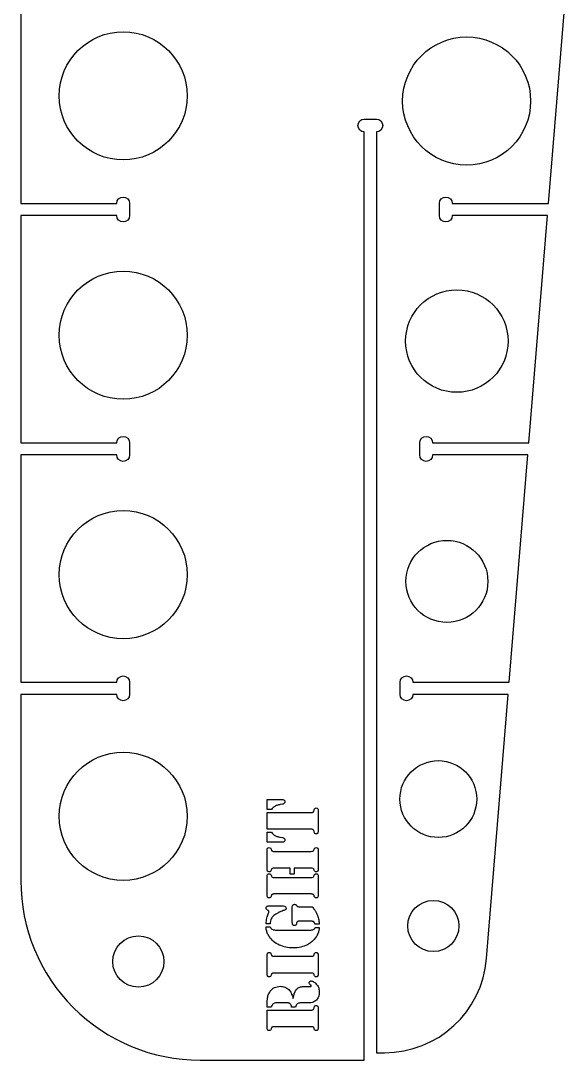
# Model space of a CAD drawing. Header units: inches. Extents: x -96 to 0, y -48 to 0.
# Drawn here: x -14.09 to -8.75, y -34.11 to -23.97 of the extents above; entities that cross this region are included whole.
import ezdxf

# ---------------------------------------------------------------- set-up
doc = ezdxf.new("R2010")
doc.units = ezdxf.units.IN
doc.layers.get('0').update_dxf_attribs({"linetype": 'CONTINUOUS'})

msp = doc.modelspace()

# ---------------------------------------------------------------- linework, layer by layer
for p, q in [((-11.681, -31.667), (-11.681, -31.571)), ((-11.681, -31.571), (-11.531, -31.571)), ((-11.53, -31.616), (-11.552, -31.619)), ((-11.637, -31.667), (-11.681, -31.667)), ((-11.681, -31.86), (-11.681, -31.698)), ((-11.681, -31.698), (-11.251, -31.698)), ((-11.181, -31.685), (-11.181, -31.873)), ((-11.251, -31.86), (-11.681, -31.86)), ((-11.681, -31.986), (-11.681, -31.89)), ((-11.681, -31.89), (-11.637, -31.89)), ((-11.552, -31.938), (-11.53, -31.942)), ((-11.531, -31.986), (-11.681, -31.986)), ((-11.681, -32.249), (-11.681, -32.066)), ((-11.614, -32.076), (-11.249, -32.076)), ((-11.225, -32.065), (-11.221, -32.054)), ((-11.181, -32.066), (-11.181, -32.25)), ((-11.639, -32.25), (-11.642, -32.261)), ((-11.455, -32.239), (-11.614, -32.239)), ((-11.455, -32.299), (-11.455, -32.239)), ((-11.418, -32.239), (-11.418, -32.299)), ((-11.249, -32.239), (-11.418, -32.239)), ((-11.221, -32.261), (-11.225, -32.25)), ((-11.681, -32.502), (-11.681, -32.32)), ((-11.642, -32.308), (-11.639, -32.319)), ((-11.614, -32.33), (-11.248, -32.33)), ((-11.418, -32.299), (-11.455, -32.299)), ((-11.224, -32.319), (-11.22, -32.308)), ((-11.181, -32.32), (-11.181, -32.502)), ((-11.248, -32.492), (-11.614, -32.492)), ((-11.666, -32.609), (-11.524, -32.609)), ((-11.435, -32.769), (-11.435, -32.622)), ((-11.367, -32.616), (-11.242, -32.616)), ((-11.258, -32.756), (-11.365, -32.756)), ((-11.651, -32.782), (-11.691, -32.782)), ((-11.691, -32.812), (-11.65, -32.812)), ((-11.599, -32.844), (-11.258, -32.844)), ((-11.171, -32.787), (-11.213, -32.787)), ((-11.213, -32.818), (-11.171, -32.818)), ((-11.681, -33.273), (-11.681, -33.09)), ((-11.614, -33.1), (-11.248, -33.1)), ((-11.181, -33.09), (-11.181, -33.273)), ((-11.248, -33.263), (-11.614, -33.263)), ((-11.337, -33.396), (-11.262, -33.396)), ((-11.491, -33.554), (-11.588, -33.554)), ((-11.276, -33.554), (-11.337, -33.554)), ((-11.681, -33.596), (-11.681, -33.586)), ((-11.64, -33.596), (-11.681, -33.596)), ((-11.681, -33.797), (-11.681, -33.625)), ((-11.681, -33.625), (-11.251, -33.625)), ((-11.402, -33.595), (-11.441, -33.595)), ((-11.181, -33.612), (-11.181, -33.797)), ((-11.248, -33.787), (-11.614, -33.787))]:
    msp.add_line(p, q)
msp.add_lwpolyline([(-14.086, -23.536), (-14.086, -25.754), (-13.149, -25.754, -1), (-13.024, -25.754), (-13.024, -25.872, -1), (-13.149, -25.872), (-14.086, -25.872), (-14.086, -28.09), (-13.149, -28.09, -1), (-13.024, -28.09), (-13.024, -28.208, -1), (-13.149, -28.208), (-14.086, -28.208), (-14.086, -30.426), (-13.149, -30.426, -1), (-13.024, -30.426), (-13.024, -30.544, -1), (-13.149, -30.544), (-14.086, -30.544), (-14.086, -32.363, 0.414214), (-12.336, -34.113), (-10.732, -34.113), (-10.732, -25.056, -1), (-10.732, -24.931), (-10.614, -24.931, -1), (-10.614, -25.056), (-10.614, -34.041), (-10.535, -34.041, 0.390386), (-9.538, -33.123), (-9.326, -30.544), (-10.257, -30.544, -1), (-10.382, -30.544), (-10.382, -30.426, -1), (-10.257, -30.426), (-9.316, -30.426), (-9.134, -28.208), (-10.065, -28.208, -1), (-10.19, -28.208), (-10.19, -28.09, -1), (-10.065, -28.09), (-9.124, -28.09), (-8.942, -25.872), (-9.873, -25.872, -1), (-9.998, -25.872), (-9.998, -25.754, -1), (-9.873, -25.754), (-8.932, -25.754), (-8.75, -23.536)], format="xyb")
for centre, radius in [((-13.086, -24.704), 0.625), ((-9.732, -24.755), 0.625), ((-13.086, -27.04), 0.625), ((-9.828, -27.097), 0.5), ((-13.086, -29.376), 0.625), ((-9.925, -29.442), 0.4), ((-13.086, -31.734), 0.625), ((-10.009, -31.566), 0.375), ((-10.057, -32.804), 0.25), ((-12.938, -33.151), 0.25)]:
    msp.add_circle(centre, radius)
for points, knots in [([(-11.611, -31.64), (-11.616, -31.644), (-11.626, -31.651), (-11.633, -31.662), (-11.637, -31.667)], [0, 0, 0, 0, 0.04625056, 0.09412004, 0.09412004, 0.09412004, 0.09412004]), ([(-11.552, -31.619), (-11.563, -31.621), (-11.584, -31.625), (-11.603, -31.636), (-11.611, -31.64)], [0, 0, 0, 0, 0.0832675, 0.1600418, 0.1600418, 0.1600418, 0.1600418]), ([(-11.531, -31.571), (-11.528, -31.571), (-11.522, -31.571), (-11.516, -31.575), (-11.514, -31.577)], [0, 0, 0, 0, 0.0247228, 0.04720129, 0.04720129, 0.04720129, 0.04720129]), ([(-11.513, -31.608), (-11.516, -31.61), (-11.521, -31.613), (-11.527, -31.615), (-11.53, -31.616)], [0, 0, 0, 0, 0.02222801, 0.04739253, 0.04739253, 0.04739253, 0.04739253]), ([(-11.514, -31.577), (-11.512, -31.579), (-11.508, -31.584), (-11.508, -31.589), (-11.507, -31.592)], [0, 0, 0, 0, 0.02159093, 0.04396689, 0.04396689, 0.04396689, 0.04396689]), ([(-11.507, -31.592), (-11.508, -31.595), (-11.508, -31.601), (-11.512, -31.605), (-11.513, -31.608)], [0, 0, 0, 0, 0.02162596, 0.04243142, 0.04243142, 0.04243142, 0.04243142]), ([(-11.251, -31.698), (-11.246, -31.698), (-11.239, -31.697), (-11.233, -31.694), (-11.23, -31.692)], [0, 0, 0, 0, 0.03136313, 0.05476818, 0.05476818, 0.05476818, 0.05476818]), ([(-11.23, -31.692), (-11.229, -31.691), (-11.227, -31.69), (-11.226, -31.688), (-11.226, -31.687)], [0, 0, 0, 0, 0.01044674, 0.01832552, 0.01832552, 0.01832552, 0.01832552]), ([(-11.226, -31.687), (-11.225, -31.685), (-11.223, -31.679), (-11.222, -31.674), (-11.221, -31.67)], [0, 0, 0, 0, 0.01453757, 0.04435421, 0.04435421, 0.04435421, 0.04435421]), ([(-11.221, -31.67), (-11.219, -31.665), (-11.216, -31.655), (-11.206, -31.653), (-11.201, -31.652)], [0, 0, 0, 0, 0.03798237, 0.07306803, 0.07306803, 0.07306803, 0.07306803]), ([(-11.201, -31.652), (-11.198, -31.653), (-11.191, -31.654), (-11.187, -31.659), (-11.185, -31.662)], [0, 0, 0, 0, 0.0226854, 0.04769396, 0.04769396, 0.04769396, 0.04769396]), ([(-11.185, -31.662), (-11.184, -31.665), (-11.181, -31.672), (-11.181, -31.68), (-11.181, -31.685)], [0, 0, 0, 0, 0.02515983, 0.0610889, 0.0610889, 0.0610889, 0.0610889]), ([(-11.637, -31.89), (-11.633, -31.895), (-11.627, -31.906), (-11.616, -31.913), (-11.611, -31.917)], [0, 0, 0, 0, 0.04824341, 0.09419842, 0.09419842, 0.09419842, 0.09419842]), ([(-11.611, -31.917), (-11.603, -31.921), (-11.584, -31.932), (-11.563, -31.936), (-11.552, -31.938)], [0, 0, 0, 0, 0.0767742, 0.1600416, 0.1600416, 0.1600416, 0.1600416]), ([(-11.53, -31.942), (-11.527, -31.942), (-11.521, -31.944), (-11.516, -31.948), (-11.513, -31.949)], [0, 0, 0, 0, 0.02516452, 0.0473928, 0.0473928, 0.0473928, 0.0473928]), ([(-11.23, -31.866), (-11.233, -31.864), (-11.239, -31.86), (-11.246, -31.86), (-11.251, -31.86)], [0, 0, 0, 0, 0.02340504, 0.05476818, 0.05476818, 0.05476818, 0.05476818]), ([(-11.226, -31.871), (-11.226, -31.87), (-11.227, -31.868), (-11.229, -31.866), (-11.23, -31.866)], [0, 0, 0, 0, 0.00768008, 0.01765842, 0.01765842, 0.01765842, 0.01765842]), ([(-11.221, -31.888), (-11.222, -31.884), (-11.223, -31.878), (-11.225, -31.873), (-11.226, -31.871)], [0, 0, 0, 0, 0.02981663, 0.04435421, 0.04435421, 0.04435421, 0.04435421]), ([(-11.201, -31.905), (-11.206, -31.904), (-11.216, -31.903), (-11.219, -31.893), (-11.221, -31.888)], [0, 0, 0, 0, 0.03508566, 0.07306845, 0.07306845, 0.07306845, 0.07306845]), ([(-11.186, -31.897), (-11.188, -31.899), (-11.192, -31.904), (-11.198, -31.905), (-11.201, -31.905)], [0, 0, 0, 0, 0.02220372, 0.04479899, 0.04479899, 0.04479899, 0.04479899]), ([(-11.181, -31.873), (-11.181, -31.877), (-11.181, -31.886), (-11.185, -31.894), (-11.186, -31.897)], [0, 0, 0, 0, 0.03607376, 0.06366682, 0.06366682, 0.06366682, 0.06366682]), ([(-11.681, -32.066), (-11.681, -32.058), (-11.68, -32.045), (-11.668, -32.041), (-11.662, -32.039)], [0, 0, 0, 0, 0.05371475, 0.09397621, 0.09397621, 0.09397621, 0.09397621]), ([(-11.662, -32.039), (-11.657, -32.04), (-11.648, -32.041), (-11.644, -32.049), (-11.642, -32.054)], [0, 0, 0, 0, 0.03297355, 0.06651973, 0.06651973, 0.06651973, 0.06651973]), ([(-11.514, -31.98), (-11.516, -31.982), (-11.522, -31.986), (-11.528, -31.986), (-11.531, -31.986)], [0, 0, 0, 0, 0.02247849, 0.04720129, 0.04720129, 0.04720129, 0.04720129]), ([(-11.507, -31.965), (-11.508, -31.968), (-11.508, -31.974), (-11.512, -31.978), (-11.514, -31.98)], [0, 0, 0, 0, 0.02237642, 0.04396697, 0.04396697, 0.04396697, 0.04396697]), ([(-11.513, -31.949), (-11.512, -31.952), (-11.508, -31.956), (-11.508, -31.962), (-11.507, -31.965)], [0, 0, 0, 0, 0.0208047, 0.04243112, 0.04243112, 0.04243112, 0.04243112]), ([(-11.221, -32.054), (-11.219, -32.049), (-11.215, -32.041), (-11.205, -32.04), (-11.2, -32.039)], [0, 0, 0, 0, 0.03367578, 0.06731934, 0.06731934, 0.06731934, 0.06731934]), ([(-11.2, -32.039), (-11.195, -32.041), (-11.182, -32.044), (-11.181, -32.058), (-11.181, -32.066)], [0, 0, 0, 0, 0.04089144, 0.09465906, 0.09465906, 0.09465906, 0.09465906]), ([(-11.642, -32.054), (-11.641, -32.057), (-11.64, -32.062), (-11.638, -32.066), (-11.637, -32.068)], [0, 0, 0, 0, 0.02567107, 0.03796262, 0.03796262, 0.03796262, 0.03796262]), ([(-11.637, -32.068), (-11.637, -32.068), (-11.636, -32.07), (-11.634, -32.071), (-11.633, -32.072)], [0, 0, 0, 0, 0.00648977, 0.01526274, 0.01526274, 0.01526274, 0.01526274]), ([(-11.633, -32.072), (-11.631, -32.073), (-11.625, -32.076), (-11.618, -32.076), (-11.614, -32.076)], [0, 0, 0, 0, 0.02104349, 0.04932624, 0.04932624, 0.04932624, 0.04932624]), ([(-11.249, -32.076), (-11.243, -32.076), (-11.233, -32.076), (-11.227, -32.069), (-11.225, -32.065)], [0, 0, 0, 0, 0.04175753, 0.07152774, 0.07152774, 0.07152774, 0.07152774]), ([(-11.662, -32.275), (-11.668, -32.274), (-11.68, -32.27), (-11.681, -32.257), (-11.681, -32.249)], [0, 0, 0, 0, 0.03996413, 0.09164148, 0.09164148, 0.09164148, 0.09164148]), ([(-11.614, -32.239), (-11.62, -32.239), (-11.63, -32.239), (-11.636, -32.247), (-11.639, -32.25)], [0, 0, 0, 0, 0.04194889, 0.07040312, 0.07040312, 0.07040312, 0.07040312]), ([(-11.225, -32.25), (-11.227, -32.247), (-11.233, -32.239), (-11.243, -32.239), (-11.249, -32.239)], [0, 0, 0, 0, 0.02829155, 0.07138864, 0.07138864, 0.07138864, 0.07138864]), ([(-11.181, -32.25), (-11.181, -32.257), (-11.182, -32.27), (-11.195, -32.274), (-11.2, -32.275)], [0, 0, 0, 0, 0.05037787, 0.09078695, 0.09078695, 0.09078695, 0.09078695]), ([(-11.681, -32.32), (-11.681, -32.312), (-11.68, -32.299), (-11.668, -32.295), (-11.662, -32.294)], [0, 0, 0, 0, 0.05099914, 0.09086622, 0.09086622, 0.09086622, 0.09086622]), ([(-11.642, -32.261), (-11.644, -32.265), (-11.648, -32.274), (-11.657, -32.275), (-11.662, -32.275)], [0, 0, 0, 0, 0.03212956, 0.06542311, 0.06542311, 0.06542311, 0.06542311]), ([(-11.662, -32.294), (-11.657, -32.294), (-11.648, -32.296), (-11.644, -32.304), (-11.642, -32.308)], [0, 0, 0, 0, 0.03329361, 0.06542278, 0.06542278, 0.06542278, 0.06542278]), ([(-11.639, -32.319), (-11.636, -32.322), (-11.63, -32.33), (-11.62, -32.33), (-11.614, -32.33)], [0, 0, 0, 0, 0.0284544, 0.07040325, 0.07040325, 0.07040325, 0.07040325]), ([(-11.248, -32.33), (-11.242, -32.33), (-11.232, -32.33), (-11.226, -32.322), (-11.224, -32.319)], [0, 0, 0, 0, 0.04194869, 0.07040335, 0.07040335, 0.07040335, 0.07040335]), ([(-11.2, -32.275), (-11.205, -32.275), (-11.214, -32.274), (-11.219, -32.265), (-11.221, -32.261)], [0, 0, 0, 0, 0.03351784, 0.06604656, 0.06604656, 0.06604656, 0.06604656]), ([(-11.22, -32.308), (-11.218, -32.304), (-11.214, -32.296), (-11.205, -32.294), (-11.2, -32.294)], [0, 0, 0, 0, 0.03212917, 0.06542278, 0.06542278, 0.06542278, 0.06542278]), ([(-11.2, -32.294), (-11.195, -32.295), (-11.182, -32.299), (-11.181, -32.312), (-11.181, -32.32)], [0, 0, 0, 0, 0.03986721, 0.09086611, 0.09086611, 0.09086611, 0.09086611]), ([(-11.676, -32.523), (-11.678, -32.52), (-11.681, -32.513), (-11.681, -32.506), (-11.681, -32.502)], [0, 0, 0, 0, 0.02391415, 0.05373658, 0.05373658, 0.05373658, 0.05373658]), ([(-11.662, -32.53), (-11.665, -32.53), (-11.671, -32.529), (-11.674, -32.525), (-11.676, -32.523)], [0, 0, 0, 0, 0.021079, 0.04150608, 0.04150608, 0.04150608, 0.04150608]), ([(-11.642, -32.515), (-11.644, -32.519), (-11.648, -32.528), (-11.657, -32.529), (-11.662, -32.53)], [0, 0, 0, 0, 0.03354618, 0.06651973, 0.06651973, 0.06651973, 0.06651973]), ([(-11.637, -32.501), (-11.638, -32.503), (-11.64, -32.507), (-11.641, -32.512), (-11.642, -32.515)], [0, 0, 0, 0, 0.01229155, 0.03796262, 0.03796262, 0.03796262, 0.03796262]), ([(-11.633, -32.497), (-11.634, -32.498), (-11.636, -32.499), (-11.637, -32.5), (-11.637, -32.501)], [0, 0, 0, 0, 0.00877267, 0.01526263, 0.01526263, 0.01526263, 0.01526263]), ([(-11.614, -32.492), (-11.618, -32.492), (-11.625, -32.493), (-11.631, -32.496), (-11.633, -32.497)], [0, 0, 0, 0, 0.02828275, 0.04932634, 0.04932634, 0.04932634, 0.04932634]), ([(-11.229, -32.497), (-11.232, -32.496), (-11.237, -32.493), (-11.244, -32.492), (-11.248, -32.492)], [0, 0, 0, 0, 0.02104343, 0.04932635, 0.04932635, 0.04932635, 0.04932635]), ([(-11.225, -32.501), (-11.225, -32.5), (-11.226, -32.499), (-11.228, -32.498), (-11.229, -32.497)], [0, 0, 0, 0, 0.00648977, 0.01526259, 0.01526259, 0.01526259, 0.01526259]), ([(-11.22, -32.515), (-11.221, -32.512), (-11.222, -32.507), (-11.224, -32.503), (-11.225, -32.501)], [0, 0, 0, 0, 0.02567107, 0.03796262, 0.03796262, 0.03796262, 0.03796262]), ([(-11.2, -32.53), (-11.205, -32.529), (-11.214, -32.528), (-11.218, -32.519), (-11.22, -32.515)], [0, 0, 0, 0, 0.03297349, 0.06651971, 0.06651971, 0.06651971, 0.06651971]), ([(-11.186, -32.523), (-11.188, -32.525), (-11.192, -32.529), (-11.197, -32.53), (-11.2, -32.53)], [0, 0, 0, 0, 0.02042724, 0.04150619, 0.04150619, 0.04150619, 0.04150619]), ([(-11.181, -32.502), (-11.181, -32.506), (-11.181, -32.513), (-11.185, -32.52), (-11.186, -32.523)], [0, 0, 0, 0, 0.02982219, 0.05373657, 0.05373657, 0.05373657, 0.05373657]), ([(-11.691, -32.628), (-11.691, -32.625), (-11.691, -32.619), (-11.687, -32.615), (-11.685, -32.614)], [0, 0, 0, 0, 0.0225039, 0.04062383, 0.04062383, 0.04062383, 0.04062383]), ([(-11.682, -32.644), (-11.684, -32.642), (-11.69, -32.638), (-11.691, -32.631), (-11.691, -32.628)], [0, 0, 0, 0, 0.02567679, 0.04942732, 0.04942732, 0.04942732, 0.04942732]), ([(-11.685, -32.614), (-11.683, -32.612), (-11.677, -32.609), (-11.67, -32.609), (-11.666, -32.609)], [0, 0, 0, 0, 0.02079994, 0.04965039, 0.04965039, 0.04965039, 0.04965039]), ([(-11.666, -32.657), (-11.668, -32.656), (-11.673, -32.651), (-11.678, -32.647), (-11.682, -32.644)], [0, 0, 0, 0, 0.01795471, 0.05096305, 0.05096305, 0.05096305, 0.05096305]), ([(-11.663, -32.666), (-11.664, -32.664), (-11.664, -32.661), (-11.665, -32.658), (-11.666, -32.657)], [0, 0, 0, 0, 0.01325715, 0.02423768, 0.02423768, 0.02423768, 0.02423768]), ([(-11.523, -32.654), (-11.531, -32.657), (-11.547, -32.662), (-11.563, -32.67), (-11.571, -32.674)], [0, 0, 0, 0, 0.0596938, 0.1315913, 0.1315913, 0.1315913, 0.1315913]), ([(-11.524, -32.609), (-11.516, -32.61), (-11.501, -32.61), (-11.498, -32.624), (-11.496, -32.63)], [0, 0, 0, 0, 0.05460918, 0.09749853, 0.09749853, 0.09749853, 0.09749853]), ([(-11.502, -32.645), (-11.504, -32.647), (-11.511, -32.651), (-11.519, -32.653), (-11.523, -32.654)], [0, 0, 0, 0, 0.02403483, 0.06011364, 0.06011364, 0.06011364, 0.06011364]), ([(-11.496, -32.63), (-11.496, -32.633), (-11.496, -32.639), (-11.5, -32.643), (-11.502, -32.645)], [0, 0, 0, 0, 0.02294542, 0.04200902, 0.04200902, 0.04200902, 0.04200902]), ([(-11.435, -32.622), (-11.435, -32.618), (-11.435, -32.61), (-11.431, -32.602), (-11.43, -32.599)], [0, 0, 0, 0, 0.03582232, 0.06077311, 0.06077311, 0.06077311, 0.06077311]), ([(-11.43, -32.599), (-11.428, -32.597), (-11.424, -32.593), (-11.417, -32.593), (-11.414, -32.592)], [0, 0, 0, 0, 0.02050639, 0.0454202, 0.0454202, 0.0454202, 0.0454202]), ([(-11.414, -32.592), (-11.412, -32.593), (-11.408, -32.593), (-11.404, -32.594), (-11.402, -32.595)], [0, 0, 0, 0, 0.01625959, 0.03040532, 0.03040532, 0.03040532, 0.03040532]), ([(-11.402, -32.595), (-11.401, -32.596), (-11.397, -32.599), (-11.394, -32.603), (-11.393, -32.605)], [0, 0, 0, 0, 0.01553117, 0.03571036, 0.03571036, 0.03571036, 0.03571036]), ([(-11.393, -32.605), (-11.391, -32.607), (-11.389, -32.611), (-11.385, -32.613), (-11.383, -32.614)], [0, 0, 0, 0, 0.01965585, 0.03385214, 0.03385214, 0.03385214, 0.03385214]), ([(-11.383, -32.614), (-11.381, -32.615), (-11.376, -32.616), (-11.37, -32.616), (-11.367, -32.616)], [0, 0, 0, 0, 0.01619706, 0.04134494, 0.04134494, 0.04134494, 0.04134494]), ([(-11.242, -32.616), (-11.237, -32.622), (-11.226, -32.634), (-11.217, -32.648), (-11.212, -32.655)], [0, 0, 0, 0, 0.0573845, 0.1249669, 0.1249669, 0.1249669, 0.1249669]), ([(-11.212, -32.655), (-11.208, -32.663), (-11.199, -32.678), (-11.192, -32.694), (-11.188, -32.701)], [0, 0, 0, 0, 0.0693427, 0.1318316, 0.1318316, 0.1318316, 0.1318316]), ([(-11.691, -32.782), (-11.689, -32.764), (-11.685, -32.73), (-11.674, -32.698), (-11.669, -32.684)], [0, 0, 0, 0, 0.1397417, 0.2562707, 0.2562707, 0.2562707, 0.2562707]), ([(-11.669, -32.684), (-11.667, -32.68), (-11.665, -32.675), (-11.664, -32.669), (-11.663, -32.666)], [0, 0, 0, 0, 0.02738772, 0.04673696, 0.04673696, 0.04673696, 0.04673696]), ([(-11.641, -32.735), (-11.644, -32.742), (-11.649, -32.757), (-11.65, -32.773), (-11.651, -32.782)], [0, 0, 0, 0, 0.0560134, 0.1214323, 0.1214323, 0.1214323, 0.1214323]), ([(-11.614, -32.702), (-11.62, -32.707), (-11.631, -32.716), (-11.638, -32.729), (-11.641, -32.735)], [0, 0, 0, 0, 0.0571546, 0.1102754, 0.1102754, 0.1102754, 0.1102754]), ([(-11.571, -32.674), (-11.579, -32.679), (-11.594, -32.687), (-11.608, -32.697), (-11.614, -32.702)], [0, 0, 0, 0, 0.0714775, 0.1298696, 0.1298696, 0.1298696, 0.1298696]), ([(-11.365, -32.756), (-11.369, -32.756), (-11.376, -32.756), (-11.383, -32.76), (-11.385, -32.762)], [0, 0, 0, 0, 0.03136325, 0.05476829, 0.05476829, 0.05476829, 0.05476829]), ([(-11.229, -32.762), (-11.233, -32.761), (-11.243, -32.757), (-11.253, -32.756), (-11.258, -32.756)], [0, 0, 0, 0, 0.03487611, 0.07577292, 0.07577292, 0.07577292, 0.07577292]), ([(-11.188, -32.701), (-11.186, -32.708), (-11.181, -32.722), (-11.178, -32.737), (-11.176, -32.745)], [0, 0, 0, 0, 0.0557912, 0.1157059, 0.1157059, 0.1157059, 0.1157059]), ([(-11.176, -32.745), (-11.175, -32.753), (-11.172, -32.767), (-11.171, -32.781), (-11.171, -32.787)], [0, 0, 0, 0, 0.0580493, 0.1082657, 0.1082657, 0.1082657, 0.1082657]), ([(-11.687, -32.846), (-11.688, -32.84), (-11.691, -32.829), (-11.691, -32.818), (-11.691, -32.812)], [0, 0, 0, 0, 0.04015319, 0.08626673, 0.08626673, 0.08626673, 0.08626673]), ([(-11.658, -32.91), (-11.665, -32.9), (-11.677, -32.88), (-11.684, -32.857), (-11.687, -32.846)], [0, 0, 0, 0, 0.0904818, 0.1801539, 0.1801539, 0.1801539, 0.1801539]), ([(-11.65, -32.812), (-11.646, -32.821), (-11.635, -32.842), (-11.612, -32.843), (-11.599, -32.844)], [0, 0, 0, 0, 0.0745848, 0.164859, 0.164859, 0.164859, 0.164859]), ([(-11.429, -32.793), (-11.431, -32.79), (-11.434, -32.782), (-11.434, -32.773), (-11.435, -32.769)], [0, 0, 0, 0, 0.02771386, 0.06379793, 0.06379793, 0.06379793, 0.06379793]), ([(-11.415, -32.801), (-11.418, -32.801), (-11.424, -32.8), (-11.428, -32.795), (-11.429, -32.793)], [0, 0, 0, 0, 0.02202994, 0.04431633, 0.04431633, 0.04431633, 0.04431633]), ([(-11.394, -32.784), (-11.396, -32.789), (-11.4, -32.799), (-11.41, -32.8), (-11.415, -32.801)], [0, 0, 0, 0, 0.03831633, 0.07362262, 0.07362262, 0.07362262, 0.07362262]), ([(-11.39, -32.767), (-11.391, -32.769), (-11.392, -32.774), (-11.393, -32.78), (-11.394, -32.784)], [0, 0, 0, 0, 0.01447414, 0.04412156, 0.04412156, 0.04412156, 0.04412156]), ([(-11.385, -32.762), (-11.387, -32.762), (-11.388, -32.764), (-11.39, -32.766), (-11.39, -32.767)], [0, 0, 0, 0, 0.00997834, 0.01765842, 0.01765842, 0.01765842, 0.01765842]), ([(-11.258, -32.844), (-11.252, -32.844), (-11.242, -32.844), (-11.232, -32.84), (-11.228, -32.839)], [0, 0, 0, 0, 0.04456347, 0.07898999, 0.07898999, 0.07898999, 0.07898999]), ([(-11.219, -32.771), (-11.22, -32.77), (-11.223, -32.766), (-11.227, -32.764), (-11.229, -32.762)], [0, 0, 0, 0, 0.01671869, 0.03484992, 0.03484992, 0.03484992, 0.03484992]), ([(-11.228, -32.839), (-11.225, -32.836), (-11.218, -32.831), (-11.214, -32.823), (-11.213, -32.818)], [0, 0, 0, 0, 0.02799142, 0.06472928, 0.06472928, 0.06472928, 0.06472928]), ([(-11.213, -32.787), (-11.213, -32.784), (-11.215, -32.779), (-11.218, -32.774), (-11.219, -32.771)], [0, 0, 0, 0, 0.02468577, 0.04361825, 0.04361825, 0.04361825, 0.04361825]), ([(-11.173, -32.84), (-11.174, -32.844), (-11.176, -32.852), (-11.179, -32.861), (-11.18, -32.866)], [0, 0, 0, 0, 0.02956172, 0.06821973, 0.06821973, 0.06821973, 0.06821973]), ([(-11.171, -32.818), (-11.171, -32.822), (-11.171, -32.829), (-11.172, -32.836), (-11.173, -32.84)], [0, 0, 0, 0, 0.02851737, 0.05468594, 0.05468594, 0.05468594, 0.05468594]), ([(-11.563, -32.99), (-11.582, -32.98), (-11.62, -32.96), (-11.646, -32.926), (-11.658, -32.91)], [0, 0, 0, 0, 0.1617906, 0.3181379, 0.3181379, 0.3181379, 0.3181379]), ([(-11.221, -32.935), (-11.23, -32.945), (-11.249, -32.965), (-11.273, -32.979), (-11.285, -32.987)], [0, 0, 0, 0, 0.1044698, 0.2108548, 0.2108548, 0.2108548, 0.2108548]), ([(-11.18, -32.866), (-11.185, -32.878), (-11.195, -32.903), (-11.212, -32.925), (-11.221, -32.935)], [0, 0, 0, 0, 0.1022184, 0.2052383, 0.2052383, 0.2052383, 0.2052383]), ([(-11.676, -33.07), (-11.674, -33.068), (-11.671, -33.064), (-11.665, -33.063), (-11.662, -33.063)], [0, 0, 0, 0, 0.02042716, 0.04150611, 0.04150611, 0.04150611, 0.04150611]), ([(-11.662, -33.063), (-11.657, -33.063), (-11.648, -33.065), (-11.644, -33.073), (-11.642, -33.077)], [0, 0, 0, 0, 0.03297355, 0.06651973, 0.06651973, 0.06651973, 0.06651973]), ([(-11.425, -33.018), (-11.45, -33.017), (-11.498, -33.015), (-11.542, -32.998), (-11.563, -32.99)], [0, 0, 0, 0, 0.1878447, 0.3608547, 0.3608547, 0.3608547, 0.3608547]), ([(-11.285, -32.987), (-11.307, -32.996), (-11.351, -33.015), (-11.4, -33.017), (-11.425, -33.018)], [0, 0, 0, 0, 0.1739433, 0.3659292, 0.3659292, 0.3659292, 0.3659292]), ([(-11.22, -33.077), (-11.218, -33.073), (-11.214, -33.065), (-11.205, -33.063), (-11.2, -33.063)], [0, 0, 0, 0, 0.03354615, 0.06651975, 0.06651975, 0.06651975, 0.06651975]), ([(-11.2, -33.063), (-11.197, -33.063), (-11.192, -33.064), (-11.188, -33.068), (-11.186, -33.07)], [0, 0, 0, 0, 0.02107895, 0.04150611, 0.04150611, 0.04150611, 0.04150611]), ([(-11.681, -33.09), (-11.681, -33.086), (-11.681, -33.079), (-11.678, -33.073), (-11.676, -33.07)], [0, 0, 0, 0, 0.02982243, 0.0537368, 0.0537368, 0.0537368, 0.0537368]), ([(-11.642, -33.077), (-11.641, -33.081), (-11.64, -33.085), (-11.638, -33.09), (-11.637, -33.092)], [0, 0, 0, 0, 0.02567107, 0.03796262, 0.03796262, 0.03796262, 0.03796262]), ([(-11.637, -33.092), (-11.637, -33.092), (-11.636, -33.094), (-11.634, -33.095), (-11.633, -33.096)], [0, 0, 0, 0, 0.00648987, 0.01526261, 0.01526261, 0.01526261, 0.01526261]), ([(-11.633, -33.096), (-11.631, -33.097), (-11.625, -33.1), (-11.618, -33.1), (-11.614, -33.1)], [0, 0, 0, 0, 0.02104368, 0.04932641, 0.04932641, 0.04932641, 0.04932641]), ([(-11.248, -33.1), (-11.244, -33.1), (-11.237, -33.1), (-11.232, -33.097), (-11.229, -33.096)], [0, 0, 0, 0, 0.02828267, 0.04932637, 0.04932637, 0.04932637, 0.04932637]), ([(-11.229, -33.096), (-11.228, -33.095), (-11.226, -33.094), (-11.225, -33.092), (-11.225, -33.092)], [0, 0, 0, 0, 0.00877267, 0.01526263, 0.01526263, 0.01526263, 0.01526263]), ([(-11.225, -33.092), (-11.224, -33.09), (-11.222, -33.085), (-11.221, -33.081), (-11.22, -33.077)], [0, 0, 0, 0, 0.01229155, 0.03796262, 0.03796262, 0.03796262, 0.03796262]), ([(-11.186, -33.07), (-11.185, -33.073), (-11.181, -33.079), (-11.181, -33.086), (-11.181, -33.09)], [0, 0, 0, 0, 0.02391434, 0.05373677, 0.05373677, 0.05373677, 0.05373677]), ([(-11.614, -33.263), (-11.618, -33.263), (-11.625, -33.263), (-11.631, -33.266), (-11.633, -33.267)], [0, 0, 0, 0, 0.02828272, 0.04932636, 0.04932636, 0.04932636, 0.04932636]), ([(-11.229, -33.267), (-11.232, -33.266), (-11.237, -33.263), (-11.244, -33.263), (-11.248, -33.263)], [0, 0, 0, 0, 0.02104347, 0.04932637, 0.04932637, 0.04932637, 0.04932637]), ([(-11.676, -33.293), (-11.678, -33.29), (-11.681, -33.284), (-11.681, -33.277), (-11.681, -33.273)], [0, 0, 0, 0, 0.02391448, 0.05373679, 0.05373679, 0.05373679, 0.05373679]), ([(-11.662, -33.3), (-11.665, -33.3), (-11.671, -33.299), (-11.674, -33.295), (-11.676, -33.293)], [0, 0, 0, 0, 0.02107897, 0.04150605, 0.04150605, 0.04150605, 0.04150605]), ([(-11.642, -33.285), (-11.644, -33.29), (-11.648, -33.298), (-11.657, -33.3), (-11.662, -33.3)], [0, 0, 0, 0, 0.03354608, 0.06651963, 0.06651963, 0.06651963, 0.06651963]), ([(-11.637, -33.271), (-11.638, -33.273), (-11.64, -33.278), (-11.641, -33.282), (-11.642, -33.285)], [0, 0, 0, 0, 0.01229166, 0.03796273, 0.03796273, 0.03796273, 0.03796273]), ([(-11.633, -33.267), (-11.634, -33.268), (-11.636, -33.269), (-11.637, -33.271), (-11.637, -33.271)], [0, 0, 0, 0, 0.00877282, 0.01526268, 0.01526268, 0.01526268, 0.01526268]), ([(-11.27, -33.359), (-11.27, -33.357), (-11.269, -33.352), (-11.266, -33.348), (-11.264, -33.346)], [0, 0, 0, 0, 0.01636158, 0.03655896, 0.03655896, 0.03655896, 0.03655896]), ([(-11.258, -33.377), (-11.262, -33.375), (-11.268, -33.37), (-11.27, -33.362), (-11.27, -33.359)], [0, 0, 0, 0, 0.03338863, 0.05861799, 0.05861799, 0.05861799, 0.05861799]), ([(-11.264, -33.346), (-11.262, -33.344), (-11.258, -33.341), (-11.253, -33.34), (-11.251, -33.34)], [0, 0, 0, 0, 0.02052313, 0.03773084, 0.03773084, 0.03773084, 0.03773084]), ([(-11.251, -33.34), (-11.246, -33.341), (-11.236, -33.342), (-11.228, -33.348), (-11.223, -33.351)], [0, 0, 0, 0, 0.03271035, 0.07615906, 0.07615906, 0.07615906, 0.07615906]), ([(-11.225, -33.271), (-11.225, -33.271), (-11.226, -33.269), (-11.228, -33.268), (-11.229, -33.267)], [0, 0, 0, 0, 0.00648996, 0.01526271, 0.01526271, 0.01526271, 0.01526271]), ([(-11.22, -33.285), (-11.221, -33.282), (-11.222, -33.278), (-11.224, -33.273), (-11.225, -33.271)], [0, 0, 0, 0, 0.02567107, 0.03796273, 0.03796273, 0.03796273, 0.03796273]), ([(-11.223, -33.351), (-11.218, -33.355), (-11.207, -33.363), (-11.198, -33.373), (-11.194, -33.378)], [0, 0, 0, 0, 0.0498593, 0.1010487, 0.1010487, 0.1010487, 0.1010487]), ([(-11.2, -33.3), (-11.205, -33.3), (-11.214, -33.298), (-11.218, -33.29), (-11.22, -33.285)], [0, 0, 0, 0, 0.03297349, 0.06651961, 0.06651961, 0.06651961, 0.06651961]), ([(-11.186, -33.293), (-11.188, -33.295), (-11.192, -33.299), (-11.197, -33.3), (-11.2, -33.3)], [0, 0, 0, 0, 0.02042716, 0.04150611, 0.04150611, 0.04150611, 0.04150611]), ([(-11.181, -33.273), (-11.181, -33.277), (-11.181, -33.284), (-11.185, -33.29), (-11.186, -33.293)], [0, 0, 0, 0, 0.02982242, 0.05373681, 0.05373681, 0.05373681, 0.05373681]), ([(-11.678, -33.517), (-11.676, -33.503), (-11.672, -33.476), (-11.657, -33.453), (-11.65, -33.441)], [0, 0, 0, 0, 0.1046251, 0.2070108, 0.2070108, 0.2070108, 0.2070108]), ([(-11.65, -33.441), (-11.638, -33.427), (-11.611, -33.399), (-11.573, -33.395), (-11.553, -33.393)], [0, 0, 0, 0, 0.1391431, 0.2840371, 0.2840371, 0.2840371, 0.2840371]), ([(-11.553, -33.393), (-11.537, -33.394), (-11.505, -33.397), (-11.481, -33.416), (-11.469, -33.425)], [0, 0, 0, 0, 0.1210671, 0.234689, 0.234689, 0.234689, 0.234689]), ([(-11.469, -33.425), (-11.464, -33.43), (-11.455, -33.44), (-11.449, -33.451), (-11.446, -33.457)], [0, 0, 0, 0, 0.04923462, 0.09939781, 0.09939781, 0.09939781, 0.09939781]), ([(-11.446, -33.457), (-11.443, -33.465), (-11.435, -33.483), (-11.429, -33.501), (-11.426, -33.512)], [0, 0, 0, 0, 0.0626963, 0.1488692, 0.1488692, 0.1488692, 0.1488692]), ([(-11.426, -33.512), (-11.425, -33.502), (-11.422, -33.485), (-11.417, -33.468), (-11.415, -33.46)], [0, 0, 0, 0, 0.0769453, 0.1348928, 0.1348928, 0.1348928, 0.1348928]), ([(-11.415, -33.46), (-11.413, -33.455), (-11.408, -33.443), (-11.401, -33.433), (-11.398, -33.428)], [0, 0, 0, 0, 0.04763057, 0.09388606, 0.09388606, 0.09388606, 0.09388606]), ([(-11.398, -33.428), (-11.394, -33.423), (-11.386, -33.413), (-11.376, -33.407), (-11.371, -33.404)], [0, 0, 0, 0, 0.04683784, 0.09193501, 0.09193501, 0.09193501, 0.09193501]), ([(-11.371, -33.404), (-11.365, -33.402), (-11.355, -33.397), (-11.343, -33.396), (-11.337, -33.396)], [0, 0, 0, 0, 0.04406249, 0.08787246, 0.08787246, 0.08787246, 0.08787246]), ([(-11.262, -33.396), (-11.258, -33.396), (-11.252, -33.396), (-11.251, -33.39), (-11.25, -33.388)], [0, 0, 0, 0, 0.02285758, 0.03929352, 0.03929352, 0.03929352, 0.03929352]), ([(-11.252, -33.383), (-11.252, -33.382), (-11.254, -33.38), (-11.257, -33.378), (-11.258, -33.377)], [0, 0, 0, 0, 0.00871715, 0.02177697, 0.02177697, 0.02177697, 0.02177697]), ([(-11.25, -33.388), (-11.25, -33.387), (-11.25, -33.385), (-11.251, -33.384), (-11.252, -33.383)], [0, 0, 0, 0, 0.00694105, 0.0134477, 0.0134477, 0.0134477, 0.0134477]), ([(-11.171, -33.452), (-11.172, -33.467), (-11.174, -33.495), (-11.191, -33.517), (-11.199, -33.527)], [0, 0, 0, 0, 0.1107239, 0.2084766, 0.2084766, 0.2084766, 0.2084766]), ([(-11.194, -33.378), (-11.19, -33.383), (-11.183, -33.393), (-11.179, -33.405), (-11.176, -33.41)], [0, 0, 0, 0, 0.04773881, 0.09430395, 0.09430395, 0.09430395, 0.09430395]), ([(-11.176, -33.41), (-11.175, -33.417), (-11.172, -33.43), (-11.171, -33.444), (-11.171, -33.452)], [0, 0, 0, 0, 0.0496553, 0.1062778, 0.1062778, 0.1062778, 0.1062778]), ([(-11.681, -33.586), (-11.681, -33.574), (-11.681, -33.551), (-11.679, -33.528), (-11.678, -33.517)], [0, 0, 0, 0, 0.095617, 0.1760582, 0.1760582, 0.1760582, 0.1760582]), ([(-11.622, -33.563), (-11.626, -33.567), (-11.635, -33.577), (-11.638, -33.589), (-11.64, -33.596)], [0, 0, 0, 0, 0.0411034, 0.09520356, 0.09520356, 0.09520356, 0.09520356]), ([(-11.588, -33.554), (-11.595, -33.555), (-11.607, -33.555), (-11.618, -33.561), (-11.622, -33.563)], [0, 0, 0, 0, 0.05148848, 0.09160001, 0.09160001, 0.09160001, 0.09160001]), ([(-11.466, -33.557), (-11.469, -33.556), (-11.478, -33.554), (-11.486, -33.554), (-11.491, -33.554)], [0, 0, 0, 0, 0.02702797, 0.06382033, 0.06382033, 0.06382033, 0.06382033]), ([(-11.451, -33.567), (-11.453, -33.565), (-11.458, -33.561), (-11.463, -33.558), (-11.466, -33.557)], [0, 0, 0, 0, 0.02381779, 0.04633956, 0.04633956, 0.04633956, 0.04633956]), ([(-11.441, -33.595), (-11.442, -33.59), (-11.443, -33.579), (-11.449, -33.571), (-11.451, -33.567)], [0, 0, 0, 0, 0.04423143, 0.0769224, 0.0769224, 0.0769224, 0.0769224]), ([(-11.387, -33.565), (-11.39, -33.569), (-11.398, -33.578), (-11.401, -33.589), (-11.402, -33.595)], [0, 0, 0, 0, 0.04174, 0.08784542, 0.08784542, 0.08784542, 0.08784542]), ([(-11.361, -33.555), (-11.366, -33.556), (-11.375, -33.557), (-11.383, -33.562), (-11.387, -33.565)], [0, 0, 0, 0, 0.03576684, 0.06995596, 0.06995596, 0.06995596, 0.06995596]), ([(-11.337, -33.554), (-11.343, -33.554), (-11.351, -33.554), (-11.359, -33.555), (-11.361, -33.555)], [0, 0, 0, 0, 0.0411709, 0.06048945, 0.06048945, 0.06048945, 0.06048945]), ([(-11.199, -33.527), (-11.209, -33.535), (-11.232, -33.552), (-11.261, -33.554), (-11.276, -33.554)], [0, 0, 0, 0, 0.0986748, 0.2117571, 0.2117571, 0.2117571, 0.2117571]), ([(-11.251, -33.625), (-11.246, -33.625), (-11.239, -33.625), (-11.233, -33.621), (-11.23, -33.619)], [0, 0, 0, 0, 0.03136313, 0.05476818, 0.05476818, 0.05476818, 0.05476818]), ([(-11.23, -33.619), (-11.229, -33.618), (-11.227, -33.617), (-11.226, -33.615), (-11.226, -33.614)], [0, 0, 0, 0, 0.01044699, 0.01832541, 0.01832541, 0.01832541, 0.01832541]), ([(-11.226, -33.614), (-11.225, -33.612), (-11.223, -33.606), (-11.222, -33.601), (-11.221, -33.597)], [0, 0, 0, 0, 0.01453752, 0.04435427, 0.04435427, 0.04435427, 0.04435427]), ([(-11.221, -33.597), (-11.219, -33.592), (-11.216, -33.582), (-11.206, -33.58), (-11.201, -33.579)], [0, 0, 0, 0, 0.03798237, 0.07306809, 0.07306809, 0.07306809, 0.07306809]), ([(-11.201, -33.579), (-11.198, -33.58), (-11.191, -33.581), (-11.187, -33.586), (-11.185, -33.589)], [0, 0, 0, 0, 0.02268537, 0.04769406, 0.04769406, 0.04769406, 0.04769406]), ([(-11.185, -33.589), (-11.184, -33.592), (-11.181, -33.599), (-11.181, -33.607), (-11.181, -33.612)], [0, 0, 0, 0, 0.02494041, 0.06017384, 0.06017384, 0.06017384, 0.06017384]), ([(-11.676, -33.818), (-11.678, -33.815), (-11.681, -33.808), (-11.681, -33.801), (-11.681, -33.797)], [0, 0, 0, 0, 0.02391434, 0.0537367, 0.0537367, 0.0537367, 0.0537367]), ([(-11.662, -33.825), (-11.665, -33.824), (-11.671, -33.824), (-11.674, -33.82), (-11.676, -33.818)], [0, 0, 0, 0, 0.02107898, 0.04150621, 0.04150621, 0.04150621, 0.04150621]), ([(-11.642, -33.81), (-11.644, -33.814), (-11.648, -33.823), (-11.657, -33.824), (-11.662, -33.825)], [0, 0, 0, 0, 0.03354614, 0.06651968, 0.06651968, 0.06651968, 0.06651968]), ([(-11.637, -33.796), (-11.638, -33.797), (-11.64, -33.802), (-11.641, -33.807), (-11.642, -33.81)], [0, 0, 0, 0, 0.01229156, 0.03796263, 0.03796263, 0.03796263, 0.03796263]), ([(-11.633, -33.792), (-11.634, -33.792), (-11.636, -33.794), (-11.637, -33.795), (-11.637, -33.796)], [0, 0, 0, 0, 0.00877275, 0.01526271, 0.01526271, 0.01526271, 0.01526271]), ([(-11.614, -33.787), (-11.618, -33.787), (-11.625, -33.787), (-11.631, -33.79), (-11.633, -33.792)], [0, 0, 0, 0, 0.02828279, 0.04932637, 0.04932637, 0.04932637, 0.04932637]), ([(-11.229, -33.792), (-11.232, -33.79), (-11.237, -33.787), (-11.244, -33.787), (-11.248, -33.787)], [0, 0, 0, 0, 0.02104347, 0.04932638, 0.04932638, 0.04932638, 0.04932638]), ([(-11.225, -33.796), (-11.225, -33.795), (-11.226, -33.794), (-11.228, -33.792), (-11.229, -33.792)], [0, 0, 0, 0, 0.00648996, 0.01526271, 0.01526271, 0.01526271, 0.01526271]), ([(-11.22, -33.81), (-11.221, -33.807), (-11.222, -33.802), (-11.224, -33.797), (-11.225, -33.796)], [0, 0, 0, 0, 0.02567107, 0.03796263, 0.03796263, 0.03796263, 0.03796263]), ([(-11.2, -33.825), (-11.205, -33.824), (-11.214, -33.823), (-11.218, -33.814), (-11.22, -33.81)], [0, 0, 0, 0, 0.03297348, 0.06651966, 0.06651966, 0.06651966, 0.06651966]), ([(-11.186, -33.818), (-11.188, -33.82), (-11.192, -33.824), (-11.197, -33.824), (-11.2, -33.825)], [0, 0, 0, 0, 0.02042716, 0.04150611, 0.04150611, 0.04150611, 0.04150611]), ([(-11.181, -33.797), (-11.181, -33.801), (-11.181, -33.808), (-11.185, -33.815), (-11.186, -33.818)], [0, 0, 0, 0, 0.02982236, 0.05373675, 0.05373675, 0.05373675, 0.05373675])]:
    msp.add_open_spline(points, degree=3, knots=knots)

doc.saveas('drawing.dxf')
